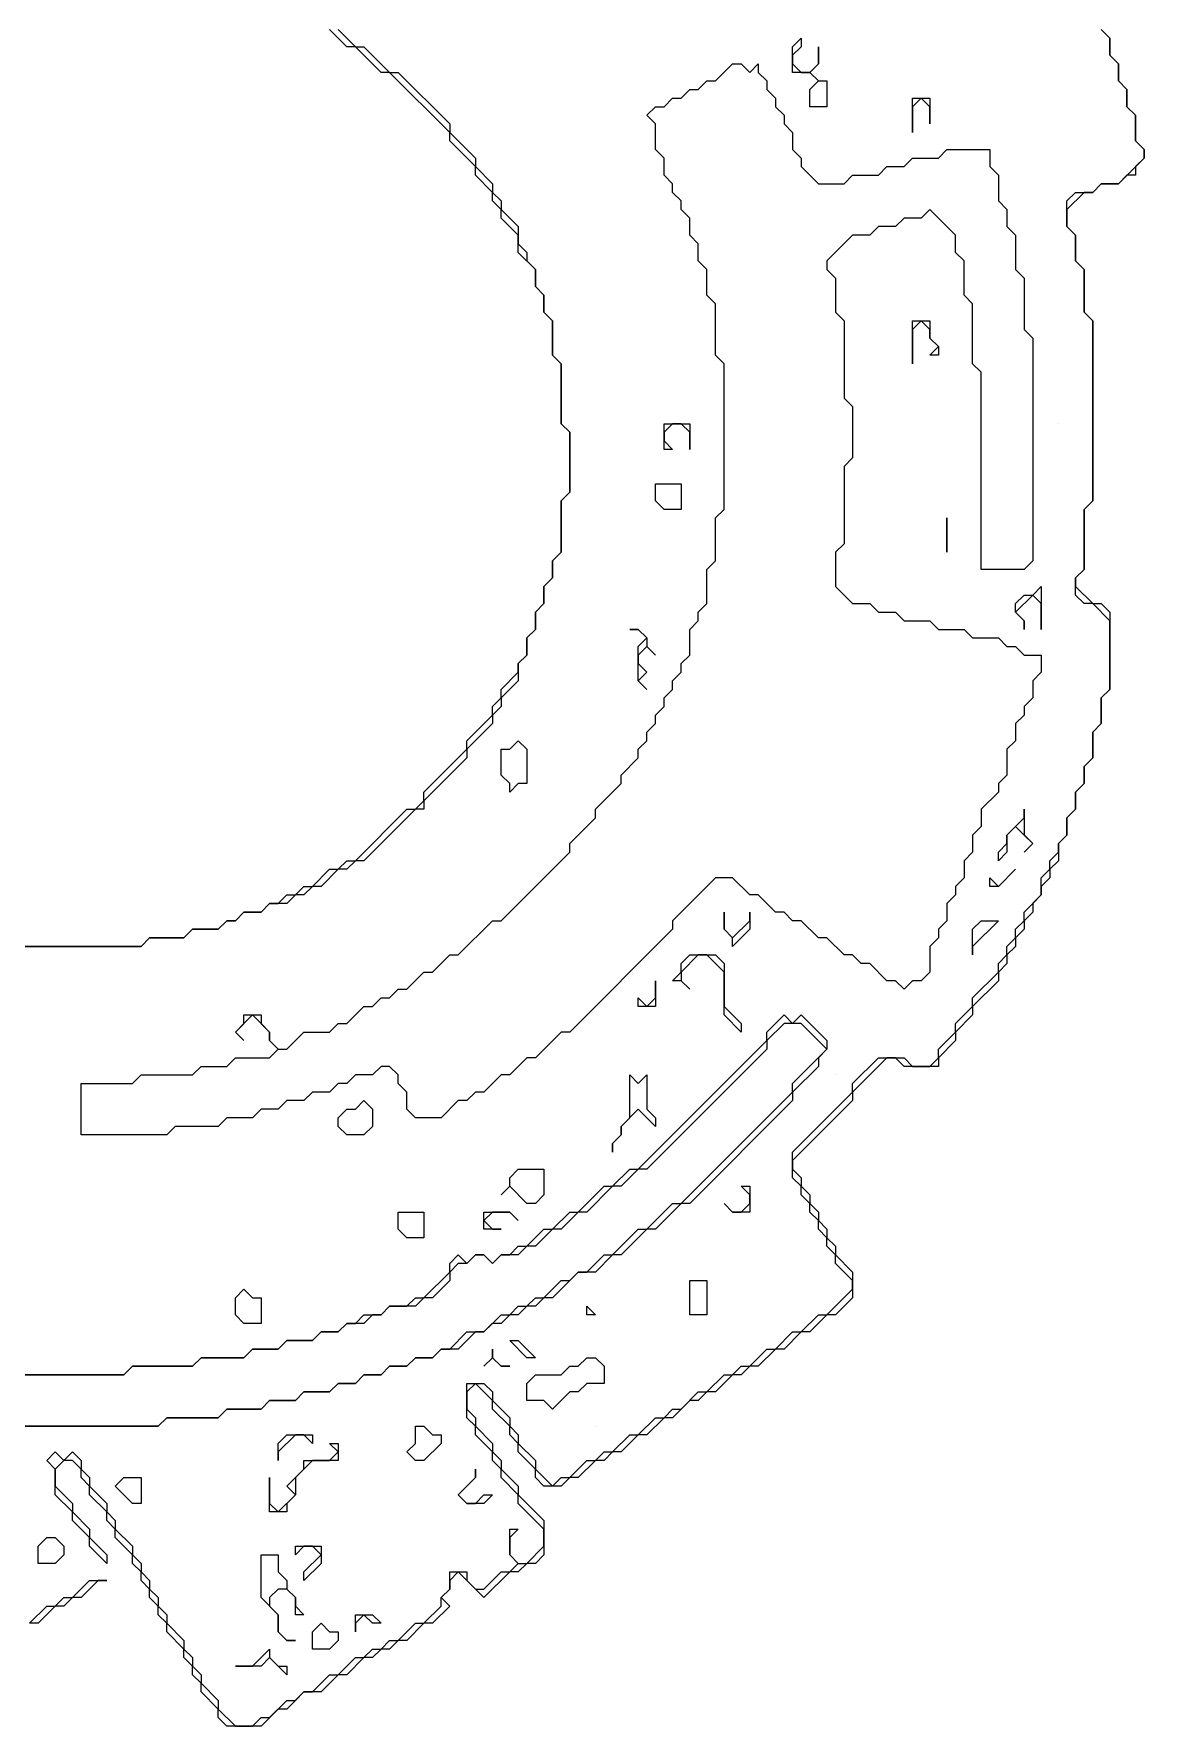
# Model space of a CAD drawing. Header units: metres. Extents: x 7 to 633, y 42 to 416.
# Drawn here: x 503.5 to 633, y 45 to 242.5 of the extents above; entities that cross this region are included whole.
import ezdxf

# ---------------------------------------------------------------- set-up
doc = ezdxf.new("R2010")
doc.units = ezdxf.units.M

msp = doc.modelspace()

# ---------------------------------------------------------------- linework, layer by layer
for p, q in [((540, 241), (538, 243)), ((539, 243), (541, 241)), ((629, 242), (628, 243)), ((628, 243), (629, 242)), ((541, 241), (540, 241)), ((541, 241), (542, 241)), ((544, 238), (541, 241)), ((542, 241), (545, 238)), ((592, 241), (593, 242)), ((592, 238), (592, 241)), ((593, 241), (592, 240)), ((593, 242), (593, 241)), ((595, 239), (595, 241)), ((595, 241), (595, 239)), ((629, 240), (629, 242)), ((629, 242), (629, 240)), ((583, 237), (585, 239)), ((585, 239), (586, 239)), ((586, 239), (587, 238)), ((587, 238), (588, 239)), ((588, 239), (588, 238)), ((592, 240), (592, 239)), ((592, 239), (593, 238)), ((594, 238), (595, 239)), ((595, 239), (594, 238)), ((630, 239), (629, 240)), ((629, 240), (630, 239)), ((630, 237), (630, 239)), ((630, 239), (630, 237)), ((545, 238), (544, 238)), ((545, 238), (546, 238)), ((552, 231), (545, 238)), ((546, 238), (552, 232)), ((581, 236), (582, 237)), ((582, 237), (583, 237)), ((588, 238), (589, 237)), ((589, 237), (589, 236)), ((594, 238), (592, 238)), ((593, 238), (594, 238)), ((595, 237), (594, 238)), ((594, 238), (595, 237)), ((594, 236), (595, 237)), ((595, 237), (596, 237)), ((596, 237), (596, 234)), ((631, 236), (630, 237)), ((630, 237), (631, 236)), ((579, 235), (580, 236)), ((580, 236), (581, 236)), ((589, 236), (590, 235)), ((594, 234), (594, 236)), ((631, 234), (631, 236)), ((631, 236), (631, 234)), ((575, 233), (576, 234)), ((576, 234), (577, 234)), ((577, 234), (578, 235)), ((578, 235), (579, 235)), ((590, 235), (590, 234)), ((590, 234), (591, 233)), ((596, 234), (594, 234)), ((606, 231), (606, 235)), ((606, 235), (608, 235)), ((607, 235), (606, 234)), ((606, 234), (606, 231)), ((608, 234), (607, 235)), ((608, 235), (608, 232)), ((608, 232), (608, 234)), ((632, 233), (631, 234)), ((631, 234), (632, 233)), ((552, 232), (552, 231)), ((576, 232), (575, 233)), ((576, 229), (576, 232)), ((591, 233), (591, 232)), ((591, 232), (592, 231)), ((632, 230), (632, 233)), ((632, 233), (632, 230)), ((552, 231), (555, 228)), ((552, 230), (552, 231)), ((555, 227), (552, 230)), ((592, 231), (592, 229)), ((633, 229), (632, 230)), ((632, 230), (633, 229)), ((555, 228), (555, 227)), ((577, 228), (576, 229)), ((577, 226), (577, 228)), ((592, 229), (593, 228)), ((593, 228), (593, 227)), ((605, 227), (606, 228)), ((606, 228), (609, 228)), ((609, 228), (610, 229)), ((610, 229), (615, 229)), ((615, 229), (615, 227)), ((630, 225), (633, 228)), ((633, 228), (632, 227)), ((633, 228), (633, 229)), ((633, 229), (633, 228)), ((555, 227), (557, 225)), ((555, 226), (555, 227)), ((557, 224), (555, 226)), ((578, 225), (577, 226)), ((593, 227), (595, 225)), ((598, 225), (599, 226)), ((599, 226), (602, 226)), ((602, 226), (603, 227)), ((603, 227), (605, 227)), ((615, 227), (616, 226)), ((616, 226), (616, 223)), ((631, 226), (630, 225)), ((632, 226), (631, 226)), ((632, 227), (632, 226)), ((557, 225), (557, 224)), ((557, 224), (558, 223)), ((557, 223), (557, 224)), ((578, 224), (578, 225)), ((579, 223), (578, 224)), ((595, 225), (598, 225)), ((624, 223), (625, 224)), ((626, 224), (624, 222)), ((625, 224), (627, 224)), ((627, 224), (626, 224)), ((627, 224), (628, 225)), ((628, 225), (627, 224)), ((628, 225), (630, 225)), ((630, 225), (628, 225)), ((558, 222), (557, 223)), ((558, 223), (558, 222)), ((558, 222), (560, 220)), ((558, 221), (558, 222)), ((579, 222), (579, 223)), ((580, 221), (579, 222)), ((608, 222), (607, 221)), ((611, 219), (608, 222)), ((616, 223), (617, 222)), ((617, 222), (617, 220)), ((624, 220), (624, 223)), ((624, 222), (624, 220)), ((560, 219), (558, 221)), ((560, 220), (560, 218)), ((580, 219), (580, 221)), ((602, 220), (601, 219)), ((604, 220), (602, 220)), ((605, 221), (604, 220)), ((607, 221), (605, 221)), ((617, 220), (618, 219)), ((625, 219), (624, 220)), ((624, 220), (625, 219)), ((560, 217), (560, 219)), ((560, 218), (561, 217)), ((581, 218), (580, 219)), ((581, 216), (581, 218)), ((599, 219), (596, 216)), ((601, 219), (599, 219)), ((611, 217), (611, 219)), ((618, 219), (618, 215)), ((625, 216), (625, 219)), ((625, 219), (625, 216)), ((562, 215), (560, 217)), ((561, 217), (561, 216)), ((561, 216), (562, 215)), ((582, 215), (581, 216)), ((596, 216), (596, 215)), ((612, 216), (611, 217)), ((612, 212), (612, 216)), ((626, 215), (625, 216)), ((625, 216), (626, 215)), ((562, 215), (562, 213)), ((562, 213), (562, 215)), ((582, 212), (582, 215)), ((596, 215), (597, 214)), ((597, 214), (597, 210)), ((618, 215), (619, 214)), ((619, 214), (619, 208)), ((626, 210), (626, 215)), ((626, 215), (626, 210)), ((562, 213), (563, 212)), ((563, 212), (562, 213)), ((563, 212), (563, 210)), ((563, 210), (563, 212)), ((583, 211), (582, 212)), ((613, 211), (612, 212)), ((563, 210), (564, 209)), ((564, 209), (563, 210)), ((583, 205), (583, 211)), ((597, 210), (598, 209)), ((613, 204), (613, 211)), ((627, 209), (626, 210)), ((626, 210), (627, 209)), ((564, 209), (564, 205)), ((564, 205), (564, 209)), ((598, 209), (598, 200)), ((606, 204), (606, 209)), ((606, 209), (608, 209)), ((607, 209), (606, 208)), ((606, 208), (606, 204)), ((608, 208), (607, 209)), ((608, 209), (608, 207)), ((608, 207), (608, 208)), ((619, 208), (620, 207)), ((627, 188), (627, 209)), ((627, 209), (627, 188)), ((608, 207), (609, 206)), ((609, 206), (608, 207)), ((608, 205), (609, 206)), ((609, 206), (609, 205)), ((620, 207), (620, 181)), ((564, 205), (565, 204)), ((565, 204), (564, 205)), ((565, 204), (565, 197)), ((565, 197), (565, 204)), ((584, 204), (583, 205)), ((584, 187), (584, 204)), ((609, 205), (608, 205)), ((614, 203), (613, 204)), ((614, 180), (614, 203)), ((598, 200), (599, 199)), ((599, 199), (599, 193)), ((565, 197), (566, 196)), ((566, 196), (565, 197)), ((566, 196), (566, 189)), ((566, 189), (566, 196)), ((577, 194), (577, 197)), ((577, 197), (580, 197)), ((578, 197), (577, 196)), ((577, 196), (577, 195)), ((579, 197), (578, 197)), ((580, 196), (579, 197)), ((580, 197), (580, 194)), ((580, 194), (580, 196)), ((623, 197), (623, 197)), ((577, 195), (578, 194)), ((578, 194), (577, 194)), ((599, 193), (598, 192)), ((598, 192), (598, 183)), ((576, 188), (576, 190)), ((576, 190), (579, 190)), ((579, 190), (579, 187)), ((566, 189), (565, 188)), ((565, 188), (566, 189)), ((565, 188), (565, 182)), ((565, 182), (565, 188)), ((577, 187), (576, 188)), ((626, 187), (627, 188)), ((627, 188), (626, 187)), ((579, 187), (577, 187)), ((583, 186), (584, 187)), ((583, 181), (583, 186)), ((610, 182), (610, 186)), ((610, 186), (610, 182)), ((626, 180), (626, 187)), ((626, 187), (626, 180)), ((565, 182), (564, 181)), ((564, 181), (565, 182)), ((598, 183), (597, 182)), ((597, 182), (597, 178)), ((564, 181), (564, 179)), ((564, 179), (564, 181)), ((582, 180), (583, 181)), ((582, 176), (582, 180)), ((619, 180), (614, 180)), ((620, 181), (619, 180)), ((625, 179), (626, 180)), ((626, 180), (625, 179)), ((564, 179), (563, 178)), ((563, 178), (564, 179)), ((563, 178), (563, 176)), ((563, 176), (563, 178)), ((597, 178), (599, 176)), ((620, 177), (621, 178)), ((621, 178), (621, 173)), ((625, 177), (625, 179)), ((625, 179), (625, 178)), ((625, 178), (627, 176)), ((563, 176), (562, 175)), ((562, 175), (563, 176)), ((581, 175), (582, 176)), ((599, 176), (601, 176)), ((601, 176), (602, 175)), ((618, 176), (619, 177)), ((620, 177), (618, 175)), ((618, 175), (618, 176)), ((619, 177), (620, 177)), ((621, 176), (620, 177)), ((621, 173), (621, 176)), ((626, 176), (625, 177)), ((627, 176), (626, 176)), ((629, 174), (627, 176)), ((627, 176), (628, 176)), ((628, 176), (629, 175)), ((562, 175), (562, 173)), ((562, 173), (562, 175)), ((580, 173), (581, 174)), ((581, 174), (581, 175)), ((602, 175), (604, 175)), ((604, 175), (605, 174)), ((605, 174), (608, 174)), ((608, 174), (609, 173)), ((619, 174), (618, 175)), ((618, 175), (619, 174)), ((619, 173), (619, 174)), ((619, 174), (619, 173)), ((629, 175), (629, 166)), ((629, 166), (629, 174)), ((562, 173), (561, 172)), ((561, 172), (562, 173)), ((561, 172), (561, 170)), ((561, 170), (561, 172)), ((574, 173), (573, 173)), ((573, 173), (574, 173)), ((575, 172), (574, 173)), ((574, 173), (575, 172)), ((574, 171), (575, 172)), ((575, 172), (575, 171)), ((580, 170), (580, 173)), ((609, 173), (612, 173)), ((612, 173), (613, 172)), ((613, 172), (616, 172)), ((616, 172), (617, 171)), ((561, 170), (560, 169)), ((560, 169), (561, 170)), ((574, 167), (574, 171)), ((575, 171), (574, 170)), ((574, 170), (574, 169)), ((575, 171), (576, 170)), ((576, 170), (575, 171)), ((579, 169), (580, 170)), ((617, 171), (618, 171)), ((618, 171), (619, 170)), ((619, 170), (621, 170)), ((621, 170), (621, 168)), ((558, 166), (560, 168)), ((560, 169), (560, 167)), ((560, 168), (560, 169)), ((574, 169), (575, 168)), ((575, 168), (574, 167)), ((578, 167), (579, 168)), ((579, 168), (579, 169)), ((621, 168), (620, 167)), ((560, 167), (558, 165)), ((558, 165), (558, 166)), ((575, 166), (574, 167)), ((574, 167), (575, 166)), ((577, 165), (578, 166)), ((578, 166), (578, 167)), ((620, 167), (620, 165)), ((628, 165), (629, 166)), ((629, 166), (628, 165)), ((557, 164), (558, 165)), ((558, 164), (557, 163)), ((557, 163), (557, 164)), ((558, 165), (558, 164)), ((576, 163), (577, 164)), ((577, 164), (577, 165)), ((620, 165), (619, 164)), ((619, 164), (619, 163)), ((628, 162), (628, 165)), ((628, 165), (628, 162)), ((554, 160), (557, 163)), ((557, 162), (554, 159)), ((557, 163), (557, 162)), ((575, 161), (576, 162)), ((576, 162), (576, 163)), ((619, 163), (618, 162)), ((618, 162), (618, 160)), ((627, 161), (628, 162)), ((628, 162), (627, 161)), ((554, 159), (554, 160)), ((559, 159), (560, 160)), ((560, 160), (561, 159)), ((574, 159), (575, 160)), ((575, 160), (575, 161)), ((618, 160), (617, 159)), ((627, 158), (627, 161)), ((627, 161), (627, 158)), ((549, 154), (554, 159)), ((554, 158), (549, 153)), ((554, 159), (554, 158)), ((558, 156), (558, 159)), ((558, 159), (559, 159)), ((561, 159), (561, 155)), ((572, 156), (574, 158)), ((574, 158), (574, 159)), ((617, 159), (617, 156)), ((626, 157), (627, 158)), ((627, 158), (626, 157)), ((626, 155), (626, 157)), ((626, 157), (626, 155)), ((559, 155), (558, 156)), ((559, 154), (559, 155)), ((560, 155), (559, 154)), ((561, 155), (560, 155)), ((569, 152), (572, 155)), ((572, 155), (572, 156)), ((617, 156), (616, 155)), ((616, 155), (616, 154)), ((625, 154), (626, 155)), ((626, 155), (625, 154)), ((548, 152), (549, 153)), ((549, 153), (549, 154)), ((549, 153), (549, 152)), ((616, 154), (614, 152)), ((625, 152), (625, 154)), ((625, 154), (625, 152)), ((541, 146), (547, 152)), ((548, 152), (542, 146)), ((547, 152), (548, 152)), ((549, 152), (548, 152)), ((566, 148), (569, 151)), ((569, 151), (569, 152)), ((614, 152), (614, 150)), ((617, 149), (619, 151)), ((619, 151), (619, 152)), ((619, 152), (619, 149)), ((624, 151), (625, 152)), ((625, 152), (624, 151)), ((624, 149), (624, 151)), ((624, 151), (624, 149)), ((614, 150), (613, 149)), ((613, 149), (613, 147)), ((618, 150), (617, 149)), ((617, 148), (617, 149)), ((617, 149), (617, 147)), ((620, 148), (618, 150)), ((619, 149), (620, 148)), ((623, 148), (624, 149)), ((624, 149), (623, 148)), ((558, 139), (566, 147)), ((566, 147), (566, 148)), ((613, 147), (612, 146)), ((616, 147), (617, 148)), ((616, 146), (616, 147)), ((617, 147), (616, 146)), ((620, 148), (619, 147)), ((619, 147), (620, 148)), ((622, 146), (623, 147)), ((623, 147), (623, 148)), ((623, 148), (623, 146)), ((536, 143), (538, 145)), ((539, 145), (537, 143)), ((538, 145), (539, 145)), ((539, 145), (540, 146)), ((540, 145), (539, 145)), ((541, 146), (540, 145)), ((540, 146), (541, 146)), ((542, 146), (541, 146)), ((612, 146), (612, 144)), ((616, 143), (618, 145)), ((618, 145), (616, 143)), ((621, 144), (622, 145)), ((622, 145), (622, 146)), ((623, 146), (622, 145)), ((622, 145), (622, 144)), ((534, 142), (535, 143)), ((536, 143), (535, 142)), ((535, 143), (536, 143)), ((537, 143), (536, 143)), ((583, 144), (578, 139)), ((585, 144), (583, 144)), ((587, 142), (585, 144)), ((612, 144), (611, 143)), ((611, 143), (611, 142)), ((615, 143), (615, 144)), ((615, 144), (616, 143)), ((616, 143), (615, 143)), ((621, 142), (621, 144)), ((622, 144), (621, 143)), ((621, 143), (621, 142)), ((531, 141), (530, 140)), ((530, 140), (531, 141)), ((533, 141), (531, 141)), ((531, 141), (532, 141)), ((532, 141), (533, 142)), ((534, 142), (533, 141)), ((533, 142), (534, 142)), ((535, 142), (534, 142)), ((588, 142), (587, 142)), ((590, 140), (588, 142)), ((611, 142), (610, 141)), ((610, 141), (610, 139)), ((619, 140), (621, 142)), ((621, 142), (620, 141)), ((620, 141), (620, 140)), ((526, 139), (525, 138)), ((525, 138), (526, 139)), ((527, 139), (526, 139)), ((526, 139), (527, 139)), ((528, 140), (527, 139)), ((527, 139), (528, 140)), ((530, 140), (528, 140)), ((528, 140), (530, 140)), ((553, 135), (557, 139)), ((557, 139), (558, 139)), ((578, 139), (578, 138)), ((584, 138), (584, 140)), ((584, 140), (584, 138)), ((585, 137), (587, 139)), ((587, 139), (587, 140)), ((587, 140), (587, 138)), ((591, 140), (590, 140)), ((592, 139), (591, 140)), ((593, 139), (592, 139)), ((595, 137), (593, 139)), ((610, 139), (609, 138)), ((613, 138), (614, 139)), ((616, 139), (613, 136)), ((614, 139), (616, 139)), ((618, 138), (619, 139)), ((619, 139), (619, 140)), ((620, 140), (619, 139)), ((619, 139), (619, 138)), ((517, 137), (516, 136)), ((516, 136), (517, 137)), ((521, 137), (517, 137)), ((517, 137), (521, 137)), ((522, 138), (521, 137)), ((521, 137), (522, 138)), ((525, 138), (522, 138)), ((522, 138), (525, 138)), ((578, 138), (566, 126)), ((585, 137), (584, 138)), ((584, 138), (585, 137)), ((587, 138), (585, 136)), ((585, 136), (585, 137)), ((596, 137), (595, 137)), ((598, 135), (596, 137)), ((609, 137), (608, 136)), ((609, 138), (609, 137)), ((613, 135), (613, 138)), ((617, 136), (618, 137)), ((618, 137), (618, 138)), ((619, 138), (618, 137)), ((618, 137), (618, 136)), ((500, 136), (516, 136)), ((516, 136), (501, 136)), ((550, 133), (552, 135)), ((552, 135), (553, 135)), ((581, 135), (579, 133)), ((579, 134), (580, 135)), ((580, 135), (583, 135)), ((582, 135), (581, 135)), ((584, 133), (582, 135)), ((583, 135), (584, 134)), ((599, 135), (598, 135)), ((600, 134), (599, 135)), ((608, 136), (608, 133)), ((613, 136), (613, 135)), ((616, 134), (617, 135)), ((617, 135), (617, 136)), ((618, 136), (617, 135)), ((617, 135), (617, 134)), ((547, 131), (549, 133)), ((549, 133), (550, 133)), ((578, 132), (579, 133)), ((579, 133), (579, 134)), ((579, 133), (579, 132)), ((584, 134), (584, 129)), ((584, 128), (584, 133)), ((601, 134), (600, 134)), ((603, 132), (601, 134)), ((608, 133), (607, 132)), ((613, 130), (616, 133)), ((616, 133), (616, 134)), ((617, 134), (616, 133)), ((616, 133), (616, 132)), ((545, 130), (546, 131)), ((546, 131), (547, 131)), ((576, 130), (576, 132)), ((576, 132), (576, 129)), ((579, 132), (578, 132)), ((579, 132), (580, 131)), ((580, 131), (579, 132)), ((604, 132), (603, 132)), ((605, 131), (604, 132)), ((606, 132), (605, 131)), ((607, 132), (606, 132)), ((616, 132), (613, 129)), ((540, 127), (542, 129)), ((542, 129), (543, 129)), ((543, 129), (544, 130)), ((544, 130), (545, 130)), ((574, 129), (574, 130)), ((574, 130), (575, 129)), ((576, 129), (574, 129)), ((575, 129), (576, 130)), ((584, 129), (586, 127)), ((611, 127), (613, 129)), ((613, 129), (613, 130)), ((613, 129), (613, 128)), ((529, 128), (527, 126)), ((527, 126), (528, 127)), ((528, 127), (528, 128)), ((528, 128), (530, 128)), ((531, 126), (529, 128)), ((530, 128), (530, 127)), ((530, 127), (531, 126)), ((538, 126), (539, 127)), ((539, 127), (540, 127)), ((586, 126), (584, 128)), ((586, 127), (586, 126)), ((589, 126), (591, 128)), ((591, 127), (589, 125)), ((591, 128), (592, 127)), ((593, 127), (591, 127)), ((592, 127), (593, 128)), ((593, 128), (596, 125)), ((596, 124), (593, 127)), ((613, 128), (611, 126)), ((611, 126), (611, 127)), ((527, 126), (528, 125)), ((528, 125), (527, 126)), ((531, 125), (531, 126)), ((531, 126), (531, 125)), ((532, 124), (531, 125)), ((531, 125), (532, 124)), ((533, 124), (535, 126)), ((535, 126), (538, 126)), ((565, 126), (562, 123)), ((566, 126), (565, 126)), ((574, 110), (589, 125)), ((589, 125), (589, 126)), ((589, 125), (589, 124)), ((596, 125), (596, 124)), ((609, 124), (611, 126)), ((611, 125), (609, 123)), ((611, 126), (611, 125)), ((526, 122), (527, 123)), ((527, 123), (531, 123)), ((531, 123), (532, 124)), ((532, 124), (533, 124)), ((561, 123), (559, 121)), ((562, 123), (561, 123)), ((589, 124), (575, 110)), ((592, 120), (596, 124)), ((596, 124), (595, 123)), ((595, 123), (595, 122)), ((599, 120), (602, 123)), ((603, 123), (599, 119)), ((602, 123), (605, 123)), ((604, 123), (603, 123)), ((605, 122), (604, 123)), ((605, 123), (606, 122)), ((608, 122), (609, 123)), ((609, 123), (609, 124)), ((609, 123), (609, 122)), ((515, 120), (516, 121)), ((516, 121), (522, 121)), ((522, 121), (523, 122)), ((523, 122), (526, 122)), ((541, 121), (540, 120)), ((543, 121), (541, 121)), ((544, 122), (543, 121)), ((545, 122), (544, 122)), ((546, 121), (545, 122)), ((546, 120), (546, 121)), ((558, 121), (556, 119)), ((559, 121), (558, 121)), ((573, 116), (573, 121)), ((573, 121), (574, 120)), ((574, 120), (575, 121)), ((575, 121), (575, 117)), ((595, 122), (592, 119)), ((597, 121), (597, 121)), ((609, 122), (605, 122)), ((606, 122), (608, 122)), ((509, 114), (509, 120)), ((509, 120), (515, 120)), ((536, 119), (535, 118)), ((538, 119), (536, 119)), ((539, 120), (538, 119)), ((540, 120), (539, 120)), ((547, 119), (546, 120)), ((547, 117), (547, 119)), ((555, 119), (554, 118)), ((556, 119), (555, 119)), ((579, 106), (592, 119)), ((592, 119), (592, 120)), ((592, 112), (599, 119)), ((592, 119), (592, 118)), ((599, 119), (599, 120)), ((599, 119), (599, 118)), ((530, 117), (529, 116)), ((532, 117), (530, 117)), ((533, 118), (532, 117)), ((535, 118), (533, 118)), ((539, 116), (540, 117)), ((540, 117), (541, 117)), ((541, 117), (542, 118)), ((542, 118), (543, 117)), ((543, 117), (543, 115)), ((548, 116), (547, 117)), ((553, 118), (551, 116)), ((554, 118), (553, 118)), ((574, 117), (572, 115)), ((576, 115), (574, 117)), ((575, 117), (576, 116)), ((592, 118), (580, 106)), ((599, 118), (592, 111)), ((520, 115), (519, 114)), ((525, 115), (520, 115)), ((526, 116), (525, 115)), ((529, 116), (526, 116)), ((539, 115), (539, 116)), ((540, 114), (539, 115)), ((543, 115), (542, 114)), ((551, 116), (548, 116)), ((572, 115), (573, 116)), ((572, 114), (572, 115)), ((572, 115), (572, 114)), ((576, 116), (576, 115)), ((519, 114), (509, 114)), ((542, 114), (540, 114)), ((571, 113), (572, 114)), ((572, 114), (571, 113)), ((571, 112), (571, 113)), ((571, 113), (571, 112)), ((592, 109), (592, 112)), ((592, 111), (592, 110)), ((559, 109), (560, 110)), ((559, 108), (559, 109)), ((560, 110), (563, 110)), ((563, 110), (563, 107)), ((571, 108), (573, 110)), ((574, 110), (572, 108)), ((573, 110), (574, 110)), ((575, 110), (574, 110)), ((592, 110), (593, 109)), ((593, 108), (592, 109)), ((593, 109), (593, 108)), ((559, 108), (558, 107)), ((558, 107), (559, 108)), ((561, 106), (559, 108)), ((563, 107), (562, 106)), ((567, 105), (570, 108)), ((571, 108), (568, 105)), ((570, 108), (571, 108)), ((572, 108), (571, 108)), ((587, 107), (586, 108)), ((586, 108), (587, 108)), ((587, 108), (587, 105)), ((587, 106), (587, 107)), ((593, 107), (593, 108)), ((593, 108), (594, 107)), ((594, 106), (593, 107)), ((594, 107), (594, 106)), ((546, 103), (546, 105)), ((546, 105), (549, 105)), ((549, 105), (549, 102)), ((556, 103), (556, 105)), ((556, 105), (559, 105)), ((557, 105), (556, 104)), ((559, 105), (557, 105)), ((559, 105), (560, 104)), ((560, 104), (559, 105)), ((562, 106), (561, 106)), ((564, 103), (566, 105)), ((567, 105), (565, 103)), ((566, 105), (567, 105)), ((568, 105), (567, 105)), ((575, 103), (578, 106)), ((579, 106), (576, 103)), ((578, 106), (579, 106)), ((580, 106), (579, 106)), ((585, 105), (584, 106)), ((584, 106), (585, 105)), ((585, 105), (586, 105)), ((587, 105), (585, 105)), ((586, 105), (587, 106)), ((594, 105), (594, 106)), ((594, 106), (595, 105)), ((595, 104), (594, 105)), ((595, 105), (595, 104)), ((547, 102), (546, 103)), ((556, 104), (557, 103)), ((558, 103), (556, 103)), ((557, 103), (558, 103)), ((561, 101), (563, 103)), ((564, 103), (562, 101)), ((563, 103), (564, 103)), ((565, 103), (564, 103)), ((571, 100), (574, 103)), ((575, 103), (572, 100)), ((574, 103), (575, 103)), ((576, 103), (575, 103)), ((595, 103), (595, 104)), ((595, 104), (596, 103)), ((596, 102), (595, 103)), ((596, 103), (596, 102)), ((549, 102), (547, 102)), ((559, 100), (560, 101)), ((560, 101), (561, 101)), ((561, 101), (560, 100)), ((562, 101), (561, 101)), ((596, 101), (596, 102)), ((596, 102), (597, 101)), ((597, 100), (596, 101)), ((597, 101), (597, 100)), ((552, 99), (553, 100)), ((552, 98), (552, 99)), ((553, 99), (552, 98)), ((553, 100), (554, 99)), ((554, 99), (553, 99)), ((554, 99), (555, 100)), ((555, 100), (554, 99)), ((555, 100), (556, 100)), ((556, 100), (555, 100)), ((556, 100), (557, 99)), ((557, 99), (556, 100)), ((557, 99), (558, 100)), ((558, 100), (557, 99)), ((558, 100), (559, 100)), ((560, 100), (558, 100)), ((568, 98), (570, 100)), ((571, 100), (569, 98)), ((570, 100), (571, 100)), ((572, 100), (571, 100)), ((597, 99), (597, 100)), ((597, 100), (599, 98)), ((599, 97), (597, 99)), ((549, 95), (552, 98)), ((552, 97), (550, 95)), ((552, 98), (552, 97)), ((563, 95), (565, 97)), ((567, 98), (564, 95)), ((565, 97), (566, 97)), ((566, 97), (567, 98)), ((569, 98), (567, 98)), ((567, 98), (568, 98)), ((580, 93), (580, 97)), ((580, 97), (582, 97)), ((582, 97), (582, 93)), ((599, 98), (599, 95)), ((599, 96), (599, 97)), ((527, 95), (528, 96)), ((527, 93), (527, 95)), ((528, 96), (529, 95)), ((529, 95), (530, 95)), ((530, 95), (530, 92)), ((547, 94), (548, 95)), ((548, 95), (549, 95)), ((549, 95), (548, 94)), ((550, 95), (549, 95)), ((561, 94), (562, 95)), ((563, 95), (562, 94)), ((562, 95), (563, 95)), ((564, 95), (563, 95)), ((596, 93), (599, 96)), ((599, 95), (597, 93)), ((528, 92), (527, 93)), ((541, 92), (542, 93)), ((542, 93), (544, 93)), ((543, 93), (542, 92)), ((544, 93), (543, 93)), ((544, 93), (545, 94)), ((545, 94), (544, 93)), ((545, 94), (547, 94)), ((548, 94), (545, 94)), ((556, 91), (558, 93)), ((559, 93), (558, 92)), ((558, 93), (559, 93)), ((559, 93), (560, 94)), ((560, 93), (559, 93)), ((561, 94), (560, 93)), ((560, 94), (561, 94)), ((562, 94), (561, 94)), ((568, 93), (568, 94)), ((568, 94), (569, 93)), ((569, 93), (568, 93)), ((582, 93), (580, 93)), ((593, 91), (595, 93)), ((596, 93), (594, 91)), ((595, 93), (596, 93)), ((597, 93), (596, 93)), ((530, 92), (528, 92)), ((536, 90), (537, 91)), ((537, 91), (536, 90)), ((537, 91), (539, 91)), ((539, 91), (537, 91)), ((539, 91), (540, 92)), ((540, 92), (539, 91)), ((540, 92), (541, 92)), ((542, 92), (540, 92)), ((552, 89), (554, 91)), ((555, 91), (553, 89)), ((554, 91), (556, 91)), ((556, 91), (555, 91)), ((557, 92), (556, 91)), ((558, 92), (557, 92)), ((590, 89), (592, 91)), ((593, 91), (591, 89)), ((592, 91), (593, 91)), ((594, 91), (593, 91)), ((528, 88), (529, 89)), ((529, 89), (528, 88)), ((529, 89), (532, 89)), ((532, 89), (529, 89)), ((532, 89), (533, 90)), ((533, 90), (532, 89)), ((533, 90), (536, 90)), ((536, 90), (533, 90)), ((551, 89), (550, 88)), ((550, 88), (551, 89)), ((553, 89), (551, 89)), ((551, 89), (552, 89)), ((557, 88), (557, 89)), ((557, 89), (557, 88)), ((561, 88), (559, 90)), ((559, 90), (560, 90)), ((560, 90), (562, 88)), ((587, 87), (589, 89)), ((590, 89), (588, 87)), ((589, 89), (590, 89)), ((591, 89), (590, 89)), ((514, 86), (515, 87)), ((515, 87), (514, 86)), ((515, 87), (522, 87)), ((522, 87), (515, 87)), ((522, 87), (523, 88)), ((523, 88), (522, 87)), ((523, 88), (528, 88)), ((528, 88), (523, 88)), ((545, 87), (544, 86)), ((544, 86), (545, 87)), ((547, 87), (545, 87)), ((545, 87), (547, 87)), ((548, 88), (547, 87)), ((547, 87), (548, 88)), ((550, 88), (548, 88)), ((548, 88), (550, 88)), ((556, 87), (557, 88)), ((557, 88), (556, 87)), ((557, 88), (558, 87)), ((558, 87), (557, 88)), ((558, 87), (559, 87)), ((559, 87), (558, 87)), ((562, 88), (561, 88)), ((565, 86), (566, 87)), ((566, 87), (567, 87)), ((567, 87), (568, 88)), ((568, 88), (569, 88)), ((569, 88), (570, 87)), ((570, 87), (570, 85)), ((585, 86), (586, 87)), ((586, 87), (587, 87)), ((587, 87), (586, 86)), ((588, 87), (587, 87)), ((500, 86), (514, 86)), ((514, 86), (500, 86)), ((539, 85), (538, 84)), ((538, 84), (539, 85)), ((541, 85), (539, 85)), ((539, 85), (541, 85)), ((542, 86), (541, 85)), ((541, 85), (542, 86)), ((544, 86), (542, 86)), ((542, 86), (544, 86)), ((554, 81), (554, 85)), ((554, 85), (556, 85)), ((555, 85), (554, 84)), ((557, 83), (555, 85)), ((556, 85), (557, 84)), ((561, 85), (562, 86)), ((561, 83), (561, 85)), ((562, 86), (565, 86)), ((568, 85), (567, 84)), ((570, 85), (568, 85)), ((582, 84), (584, 86)), ((585, 86), (583, 84)), ((584, 86), (585, 86)), ((586, 86), (585, 86)), ((531, 83), (530, 82)), ((530, 82), (531, 83)), ((534, 83), (531, 83)), ((531, 83), (534, 83)), ((535, 84), (534, 83)), ((534, 83), (535, 84)), ((538, 84), (535, 84)), ((535, 84), (538, 84)), ((554, 84), (554, 82)), ((557, 84), (557, 83)), ((557, 83), (559, 81)), ((557, 82), (557, 83)), ((563, 83), (561, 83)), ((564, 82), (563, 83)), ((566, 84), (564, 82)), ((567, 84), (566, 84)), ((580, 83), (578, 81)), ((579, 82), (581, 84)), ((581, 83), (580, 83)), ((581, 84), (582, 84)), ((582, 84), (581, 83)), ((583, 84), (582, 84)), ((519, 81), (518, 80)), ((518, 80), (519, 81)), ((525, 81), (519, 81)), ((519, 81), (525, 81)), ((526, 82), (525, 81)), ((525, 81), (526, 82)), ((530, 82), (526, 82)), ((526, 82), (530, 82)), ((554, 82), (555, 81)), ((555, 80), (554, 81)), ((555, 81), (555, 80)), ((559, 80), (557, 82)), ((559, 81), (559, 80)), ((574, 79), (576, 81)), ((577, 81), (575, 79)), ((576, 81), (577, 81)), ((577, 81), (578, 82)), ((578, 81), (577, 81)), ((578, 82), (579, 82)), ((518, 80), (493, 80)), ((493, 80), (518, 80)), ((532, 78), (533, 79)), ((534, 79), (532, 77)), ((533, 79), (536, 79)), ((535, 79), (534, 79)), ((536, 78), (535, 79)), ((536, 79), (536, 78)), ((548, 78), (548, 80)), ((548, 80), (549, 80)), ((549, 80), (550, 79)), ((550, 79), (551, 79)), ((551, 79), (551, 78)), ((555, 79), (555, 80)), ((555, 80), (557, 78)), ((557, 77), (555, 79)), ((559, 80), (560, 79)), ((559, 79), (559, 80)), ((560, 78), (559, 79)), ((560, 79), (560, 78)), ((569, 80), (569, 80)), ((571, 77), (573, 79)), ((574, 79), (572, 77)), ((573, 79), (574, 79)), ((575, 79), (574, 79)), ((532, 76), (532, 78)), ((539, 77), (538, 78)), ((538, 78), (539, 78)), ((539, 78), (539, 76)), ((547, 77), (548, 78)), ((551, 78), (549, 76)), ((557, 78), (557, 77)), ((560, 78), (562, 76)), ((560, 77), (560, 78)), ((505, 76), (506, 77)), ((506, 75), (505, 76)), ((506, 77), (507, 76)), ((507, 76), (506, 75)), ((507, 76), (508, 77)), ((508, 76), (507, 76)), ((508, 77), (509, 76)), ((509, 75), (508, 76)), ((509, 76), (509, 75)), ((532, 77), (532, 76)), ((536, 76), (534, 74)), ((535, 75), (535, 76)), ((535, 76), (538, 76)), ((539, 76), (536, 76)), ((538, 76), (539, 77)), ((548, 76), (547, 77)), ((549, 76), (548, 76)), ((557, 76), (557, 77)), ((557, 77), (558, 76)), ((558, 75), (557, 76)), ((558, 76), (558, 75)), ((562, 75), (560, 77)), ((562, 76), (562, 75)), ((566, 74), (568, 76)), ((569, 76), (567, 74)), ((568, 76), (569, 76)), ((569, 76), (570, 77)), ((570, 76), (569, 76)), ((570, 77), (571, 77)), ((571, 77), (570, 76)), ((572, 77), (571, 77)), ((506, 75), (506, 73)), ((506, 72), (506, 75)), ((509, 74), (509, 75)), ((509, 75), (510, 74)), ((510, 73), (509, 74)), ((510, 74), (510, 73)), ((513, 73), (514, 74)), ((514, 74), (516, 74)), ((516, 74), (516, 71)), ((531, 70), (531, 74)), ((531, 74), (531, 71)), ((533, 73), (535, 75)), ((534, 74), (534, 72)), ((553, 72), (555, 74)), ((555, 74), (553, 72)), ((555, 74), (555, 75)), ((555, 75), (555, 74)), ((558, 74), (558, 75)), ((558, 75), (560, 73)), ((560, 72), (558, 74)), ((562, 75), (564, 73)), ((562, 74), (562, 75)), ((563, 73), (562, 74)), ((564, 73), (565, 74)), ((565, 74), (566, 74)), ((566, 74), (565, 73)), ((567, 74), (566, 74)), ((506, 73), (508, 71)), ((508, 70), (506, 72)), ((510, 72), (510, 73)), ((510, 73), (512, 71)), ((512, 70), (510, 72)), ((515, 71), (513, 73)), ((532, 70), (534, 72)), ((534, 72), (533, 73)), ((534, 72), (533, 71)), ((554, 71), (553, 72)), ((553, 72), (554, 71)), ((555, 71), (556, 72)), ((556, 72), (557, 72)), ((557, 72), (556, 71)), ((560, 73), (560, 72)), ((560, 71), (560, 72)), ((560, 72), (563, 69)), ((565, 73), (563, 73)), ((508, 71), (508, 70)), ((508, 70), (510, 68)), ((508, 69), (508, 70)), ((512, 71), (512, 70)), ((512, 69), (512, 70)), ((512, 70), (513, 69)), ((516, 71), (515, 71)), ((531, 71), (532, 70)), ((533, 70), (531, 70)), ((533, 71), (533, 70)), ((554, 71), (555, 71)), ((556, 71), (554, 71)), ((563, 68), (560, 71)), ((510, 67), (508, 69)), ((510, 68), (510, 67)), ((513, 68), (512, 69)), ((513, 69), (513, 68)), ((513, 67), (513, 68)), ((513, 68), (515, 66)), ((559, 65), (559, 68)), ((559, 68), (560, 68)), ((560, 68), (559, 67)), ((563, 69), (563, 65)), ((563, 66), (563, 68)), ((504, 66), (505, 67)), ((504, 64), (504, 66)), ((505, 67), (506, 67)), ((506, 67), (507, 66)), ((507, 66), (507, 65)), ((510, 67), (512, 65)), ((510, 66), (510, 67)), ((512, 64), (510, 66)), ((515, 65), (513, 67)), ((515, 66), (515, 65)), ((535, 66), (534, 65)), ((534, 65), (534, 66)), ((534, 66), (537, 66)), ((536, 66), (535, 66)), ((537, 65), (536, 66)), ((537, 66), (537, 64)), ((559, 67), (559, 65)), ((561, 64), (563, 66)), ((506, 64), (504, 64)), ((507, 65), (506, 64)), ((512, 65), (512, 64)), ((515, 64), (515, 65)), ((515, 65), (516, 64)), ((516, 63), (515, 64)), ((516, 64), (516, 63)), ((530, 60), (530, 65)), ((530, 65), (532, 65)), ((532, 65), (532, 63)), ((535, 63), (537, 65)), ((537, 64), (535, 62)), ((560, 64), (559, 65)), ((559, 65), (560, 64)), ((559, 63), (560, 64)), ((560, 64), (561, 64)), ((561, 64), (560, 63)), ((562, 64), (561, 64)), ((563, 65), (562, 64)), ((508, 60), (510, 62)), ((511, 62), (509, 60)), ((510, 62), (512, 62)), ((512, 62), (511, 62)), ((516, 62), (516, 63)), ((516, 63), (517, 62)), ((517, 61), (516, 62)), ((517, 62), (517, 61)), ((532, 63), (533, 62)), ((533, 62), (533, 61)), ((535, 62), (535, 63)), ((552, 61), (552, 63)), ((552, 63), (554, 63)), ((553, 63), (552, 62)), ((552, 62), (552, 61)), ((556, 60), (553, 63)), ((554, 63), (554, 62)), ((554, 62), (555, 61)), ((556, 61), (558, 63)), ((559, 63), (556, 60)), ((558, 63), (559, 63)), ((560, 63), (559, 63)), ((506, 59), (507, 60)), ((507, 60), (508, 60)), ((508, 60), (507, 59)), ((509, 60), (508, 60)), ((517, 60), (517, 61)), ((517, 61), (518, 60)), ((518, 59), (517, 60)), ((518, 60), (518, 59)), ((532, 58), (530, 60)), ((532, 61), (531, 60)), ((531, 60), (531, 59)), ((533, 61), (532, 61)), ((533, 61), (534, 60)), ((534, 60), (533, 61)), ((534, 60), (534, 59)), ((534, 58), (534, 60)), ((551, 60), (552, 61)), ((552, 61), (551, 60)), ((551, 59), (551, 60)), ((551, 60), (552, 59)), ((555, 61), (556, 61)), ((503, 57), (505, 59)), ((506, 59), (504, 57)), ((505, 59), (506, 59)), ((507, 59), (506, 59)), ((518, 58), (518, 59)), ((518, 59), (519, 58)), ((519, 57), (518, 58)), ((519, 58), (519, 57)), ((531, 59), (532, 58)), ((532, 56), (532, 58)), ((532, 58), (532, 56)), ((534, 59), (535, 58)), ((535, 58), (534, 58)), ((541, 56), (541, 58)), ((541, 58), (543, 58)), ((542, 58), (541, 57)), ((543, 57), (542, 58)), ((543, 58), (544, 57)), ((549, 57), (551, 59)), ((552, 59), (550, 57)), ((504, 57), (503, 57)), ((519, 56), (519, 57)), ((519, 57), (521, 55)), ((521, 54), (519, 56)), ((533, 55), (532, 56)), ((532, 56), (533, 55)), ((536, 56), (537, 57)), ((536, 54), (536, 56)), ((537, 57), (538, 56)), ((538, 56), (539, 56)), ((539, 56), (539, 55)), ((541, 57), (541, 56)), ((544, 57), (543, 57)), ((546, 55), (548, 57)), ((549, 57), (547, 55)), ((548, 57), (549, 57)), ((550, 57), (549, 57)), ((521, 55), (521, 54)), ((521, 53), (521, 54)), ((521, 54), (522, 53)), ((529, 52), (531, 54)), ((531, 54), (531, 53)), ((533, 55), (534, 55)), ((534, 55), (533, 55)), ((538, 54), (536, 54)), ((539, 55), (538, 54)), ((542, 53), (543, 54)), ((543, 54), (544, 54)), ((544, 54), (543, 53)), ((544, 54), (545, 55)), ((545, 54), (544, 54)), ((545, 55), (546, 55)), ((546, 55), (545, 54)), ((547, 55), (546, 55)), ((522, 52), (521, 53)), ((522, 53), (522, 52)), ((522, 51), (522, 52)), ((522, 52), (523, 51)), ((530, 52), (527, 52)), ((527, 52), (529, 52)), ((531, 53), (530, 52)), ((533, 51), (531, 53)), ((531, 53), (532, 52)), ((532, 52), (533, 52)), ((533, 52), (533, 51)), ((539, 51), (541, 53)), ((542, 53), (540, 51)), ((541, 53), (542, 53)), ((543, 53), (542, 53)), ((523, 50), (522, 51)), ((523, 51), (523, 50)), ((523, 49), (523, 50)), ((523, 50), (525, 48)), ((536, 49), (538, 51)), ((539, 51), (537, 49)), ((538, 51), (539, 51)), ((540, 51), (539, 51)), ((525, 47), (523, 49)), ((525, 48), (525, 47)), ((531, 46), (533, 48)), ((535, 49), (533, 47)), ((533, 48), (534, 48)), ((534, 48), (535, 49)), ((535, 49), (536, 49)), ((537, 49), (535, 49)), ((525, 46), (525, 47)), ((525, 47), (527, 45)), ((526, 45), (525, 46)), ((529, 45), (530, 46)), ((532, 47), (530, 45)), ((530, 46), (531, 46)), ((533, 47), (532, 47)), ((530, 45), (526, 45)), ((527, 45), (529, 45))]:
    msp.add_line(p, q)

doc.saveas('drawing.dxf')
